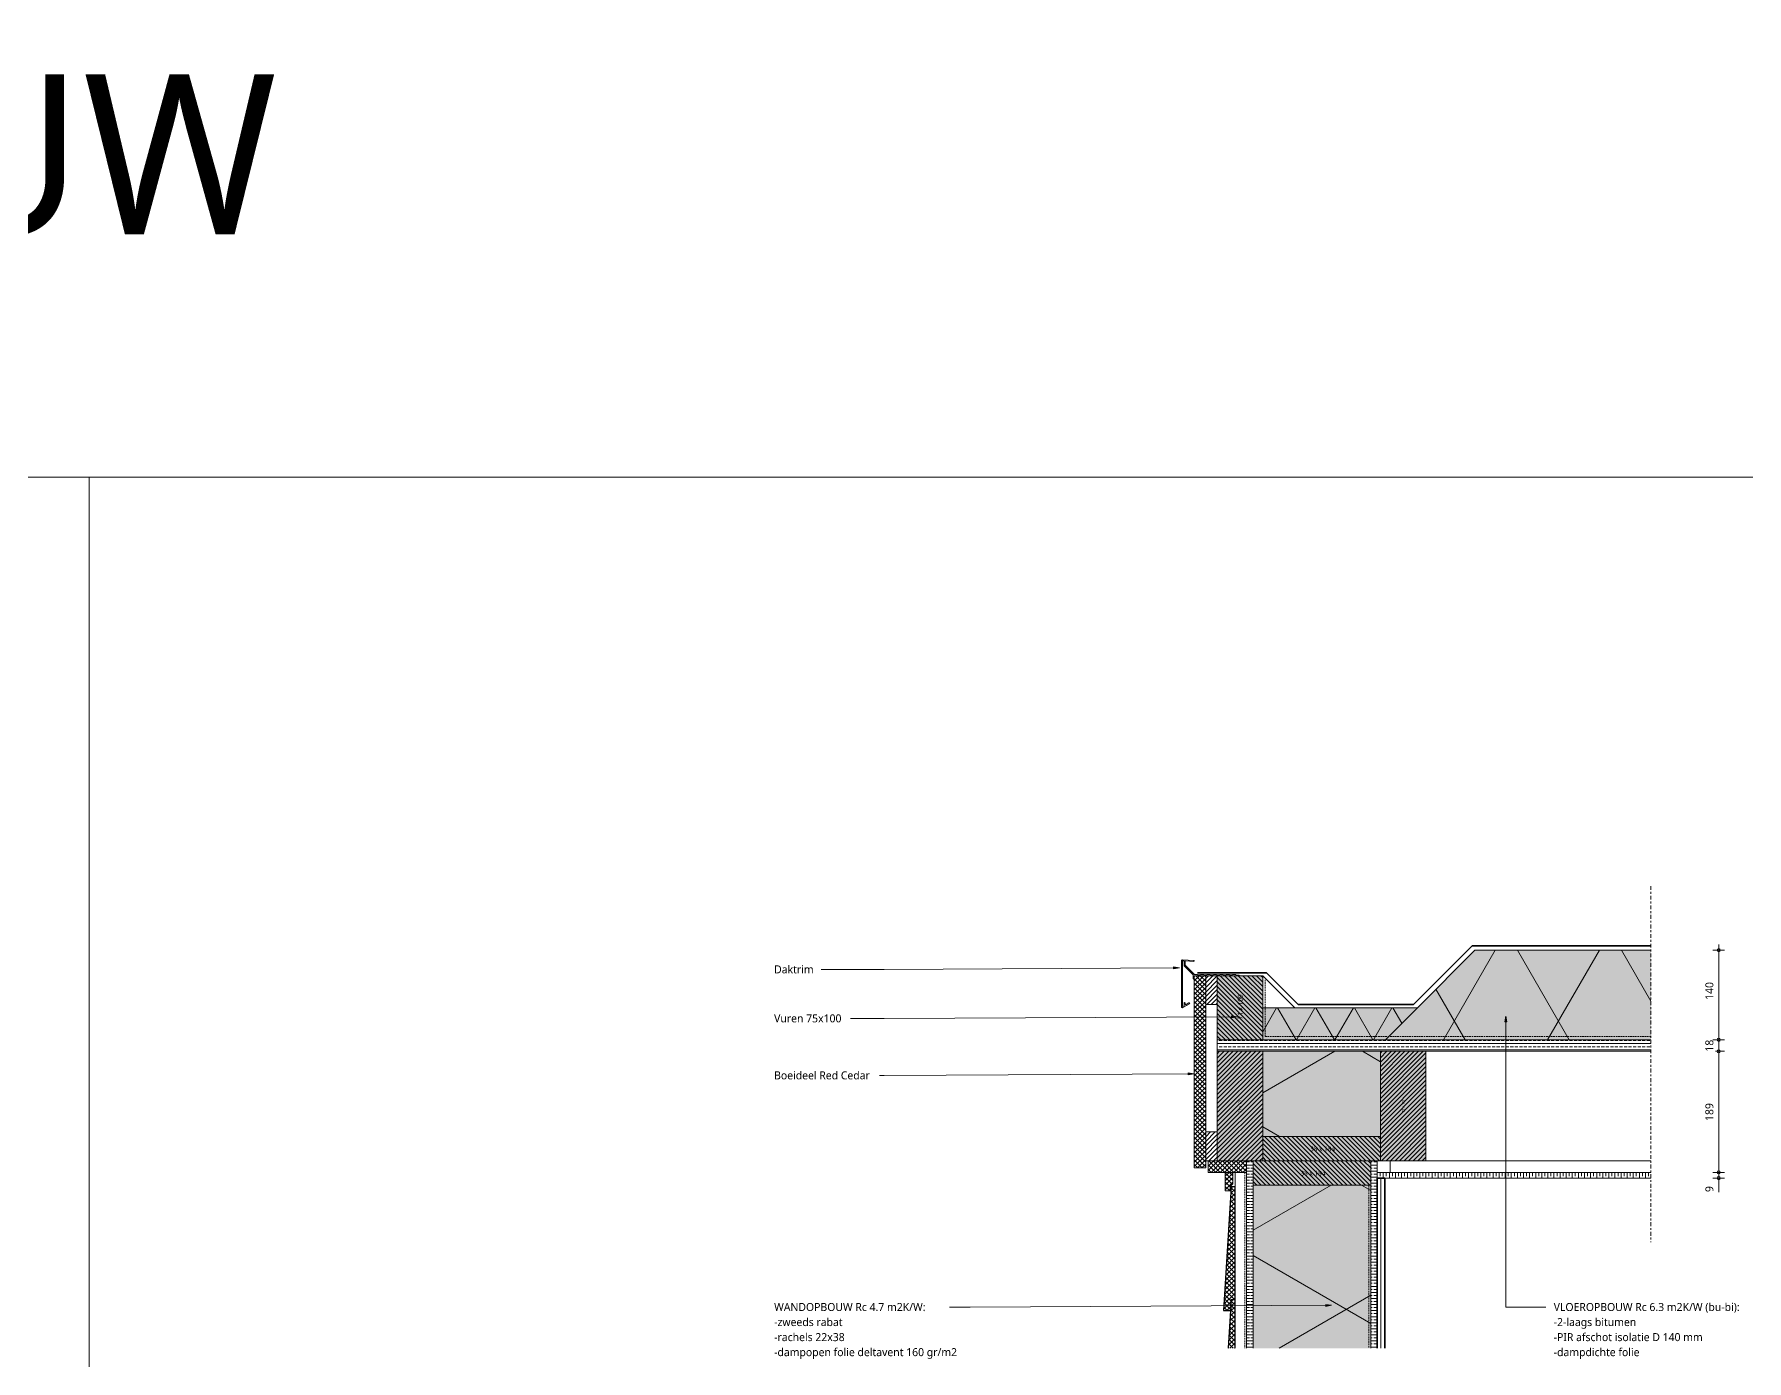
# Model space of a CAD drawing. Header units: millimetres. Extents: x 1813 to 34621, y -2347 to 13791.
# Drawn here: x 11809 to 14484, y 11719 to 13791 of the extents above; entities that cross this region are included whole.
import ezdxf

# ---------------------------------------------------------------- set-up
doc = ezdxf.new("R2010")
doc.units = ezdxf.units.MM
doc.linetypes.add('MV_center', pattern=[15, 6, -3, 3, -3])
doc.linetypes.add('MV_hidden', pattern=[3.75, 2.5, -1.25])
for name, color, linetype, lineweight in [('A-ANNO-DIMS', 211, 'Continuous', 13), ('A-ANNO-DIMS-5', 211, 'Continuous', 13), ('A-ANNO-NOTE', 131, 'Continuous', 18), ('A-DETL', 90, 'Continuous', 13), ('A-DETL-GENF', 92, 'Continuous', 18), ('A-DETL-MEDM', 33, 'Continuous', 18), ('A-DETL-THIN', 151, 'Continuous', 18), ('G-ANNO-TEXT', 231, 'Continuous', 13)]:
    doc.layers.add(name, color=color, linetype=linetype, lineweight=lineweight)
doc.styles.add('Segoe UI', font='segoeui.ttf', dxfattribs={"height": 7.5})
doc.styles.add('Segoe UI_1', font='segoeui.ttf', dxfattribs={"height": 4})
doc.styles.add('Segoe UI_2', font='segoeui.ttf', dxfattribs={"height": 250})
doc.styles.add('Segoe UI_3', font='segoeui.ttf', dxfattribs={"height": 12.5})
doc.styles.add('Segoe UI_B', font='segoeui.ttf', dxfattribs={"height": 12.5})
doc.dimstyles.new('2_5_mm', dxfattribs={"dimscale": 304.8, "dimtxt": 13.092049, "dimasz": 0.016404, "dimexe": 0.029528, "dimexo": 0.0625, "dimgap": 0.014764, "dimtad": 1, "dimdec": 0, "dimzin": 0, "dimdsep": 46, "dimtxsty": 'Segoe UI_3', "dimblk1": 'DOTBLANK', "dimblk2": 'DOTBLANK', "dimsah": 1, "dimcen": 0.09, "dimdle": 0.029528, "dimazin": 0, "dimtfac": 1, "dimtdec": 4, "dimtix": 1, "dimtmove": 1, "dimatfit": 3, "dimfxl": 0.029528, "dimfxlon": 1, "dimtvp": 1, "dimtfill": 1, "dimtolj": 1, "dimtzin": 0, "dimarcsym": 2})
doc.dimstyles.new('2_5_mm_1', dxfattribs={"dimscale": 304.8, "dimtxt": 13.092049, "dimasz": 0.016404, "dimexe": 0.029528, "dimexo": 0.0625, "dimgap": 0.014764, "dimtad": 1, "dimdec": 0, "dimzin": 0, "dimdsep": 46, "dimtxsty": 'Segoe UI_3', "dimblk1": 'DOTBLANK', "dimblk2": 'DOTBLANK', "dimsah": 1, "dimcen": 0.09, "dimdle": 0.029528, "dimazin": 0, "dimtfac": 1, "dimtdec": 4, "dimtix": 1, "dimtmove": 0, "dimatfit": 3, "dimfxl": 0.029528, "dimfxlon": 1, "dimtvp": 1, "dimtfill": 1, "dimtolj": 1, "dimtzin": 0, "dimarcsym": 2})
doc.dimstyles.new('2_5_mm_2', dxfattribs={"dimscale": 304.8, "dimtxt": 13.092049, "dimasz": 0.016404, "dimexe": 0.029528, "dimexo": 0.0625, "dimgap": 0.014764, "dimtad": 1, "dimdec": 0, "dimzin": 0, "dimdsep": 46, "dimtxsty": 'Segoe UI_3', "dimblk1": 'DOTBLANK', "dimblk2": 'DOTBLANK', "dimsah": 1, "dimcen": 0.09, "dimdle": 0.029528, "dimazin": 0, "dimtfac": 1, "dimtdec": 4, "dimtix": 1, "dimtmove": 2, "dimatfit": 3, "dimfxl": 0.029528, "dimfxlon": 1, "dimtvp": 1, "dimtfill": 1, "dimtolj": 1, "dimtzin": 0, "dimarcsym": 2})
pattern_1 = [(0, (0, 0), (0, 9.476), []), (0, (0, 4.738), (0, 9.476), [4.738, -2.369])]
pattern_2 = [(45, (0, 0), (-3.5355339, 3.5355339), []), (135, (0, 0), (-3.5355339, -3.5355339), [])]
pattern_3 = [(45, (0, 0), (-3.5355339, 3.5355339), [])]

# ---------------------------------------------------------------- blocks, each defined once
blk = doc.blocks.new('42 isolatie - Type 1-3787239-Details Verbouwingen')
at = {"layer": 'A-DETL-GENF'}
blk.add_hatch(color=256, dxfattribs=at).paths.add_polyline_path([(245.5, 0.8), (500.3, 0.8), (500.3, 184.8), (245.5, 184.8)])
at = {"layer": 'A-DETL-GENF', "lineweight": 13}
h = blk.add_hatch(dxfattribs=at)
h.set_pattern_fill('FP_6', color=256, style=0, pattern_type=2)
h.set_pattern_definition([(60, (-2126.39, 181.76), (-155.885, 90), []), (120, (-2126.39, 181.76), (-155.885, -90), [])])
h.paths.add_polyline_path([(245.5, 0.8), (500.3, 0.8), (500.3, 184.8), (245.5, 184.8)])
at = {"layer": 'A-DETL-GENF'}
for p, q in [((500.3, 184.8), (245.5, 184.8)), ((500.3, 0.8), (500.3, 184.8)), ((245.5, 0.8), (500.3, 0.8)), ((245.5, 0.8), (500.3, 0.8))]:
    blk.add_line(p, q, dxfattribs=at)
blk = doc.blocks.new('42 isolatie - Type 1-3787361-Details Verbouwingen')
at = {"layer": 'A-DETL-GENF'}
blk.add_hatch(color=256, dxfattribs=at).paths.add_polyline_path([(545.3, -0.8), (130.4, -0.8), (130.4, -140.8), (405.3, -140.8), (495.3, -50.8)])
at = {"layer": 'A-DETL-GENF', "lineweight": 13}
h = blk.add_hatch(dxfattribs=at)
h.set_pattern_fill('FP_16', color=256, style=0, pattern_type=2)
h.set_pattern_definition([(300, (-857.8, -704), (-121.936, -70.4), []), (240, (-857.8, -704), (-121.936, 70.4), [])])
h.paths.add_polyline_path([(545.3, -0.8), (130.4, -0.8), (130.4, -140.8), (405.3, -140.8), (495.3, -50.8)])
at = {"layer": 'A-DETL-GENF'}
for p, q in [((545.3, -0.8), (130.4, -0.8)), ((495.3, -50.8), (545.3, -0.8)), ((405.3, -140.8), (495.3, -50.8)), ((405.3, -140.8), (495.3, -50.8)), ((130.4, -140.8), (405.3, -140.8)), ((130.4, -140.8), (405.3, -140.8))]:
    blk.add_line(p, q, dxfattribs=at)
blk = doc.blocks.new('27 compri_daktrim - Type 1-V44-Details Verbouwingen')
at = {"layer": 'A-DETL-GENF', "lineweight": 13}
for p, q in [((-20, -48.5), (-20, 23.5)), ((-18.4, 25), (-0.8, 24.1)), ((-15.9, 23.3), (-18.4, 23.4)), ((-18.4, 23.4), (-18.4, -47.5)), ((-15.9, 16.3), (-15.9, 23.3)), ((-15.6, 15.6), (-1.5, 1.5)), ((-14.3, 16.6), (-14.3, 23.2)), ((-14.3, 23.2), (-0.8, 22.5)), ((0.3, 2), (-14.3, 16.6)), ((-1.5, 1.5), (-1.5, -4.3)), ((4.7, 2), (0.3, 2)), ((10, 1.6), (5, 1.6)), ((14.7, 2), (10.3, 2)), ((20, 1.6), (15, 1.6)), ((18, 0), (36, 0)), ((24.7, 2), (20.3, 2)), ((30, 1.6), (25, 1.6)), ((34.7, 2), (30.3, 2)), ((40, 1.6), (35, 1.6)), ((44.7, 2), (40.3, 2)), ((50, 1.6), (45, 1.6)), ((54.7, 2), (50.3, 2)), ((60, 1.6), (55, 1.6)), ((64.7, 2), (60.3, 2)), ((69.6, 1), (65, 1.6)), ((-17.8, -49.8), (-7.4, -43.8)), ((-17.6, -47.9), (-15.9, -46.9)), ((-15.9, -46.9), (-15.9, -42.8)), ((-14.3, -42.8), (-14.3, -44.2)), ((-12.8, -45.1), (-8.2, -42.4))]:
    blk.add_line(p, q, dxfattribs=at)
for centre, radius, start, end in [((-18.5, 23.5), 1.5, 87, 180), ((-14.9, 16.3), 1, 180, 225), ((-0.8, 23.3), 0.8, 360, 87), ((-0.8, 23.3), 0.8, 267, 0), ((4.7, 1.7), 0.3, 340.5288, 90), ((10.3, 1.7), 0.3, 90, 199.4712), ((14.7, 1.7), 0.3, 340.5288, 90), ((20.3, 1.7), 0.3, 90, 199.4712), ((24.7, 1.7), 0.3, 340.5288, 90), ((30.3, 1.7), 0.3, 90, 199.4712), ((34.7, 1.7), 0.3, 340.5288, 90), ((40.3, 1.7), 0.3, 90, 199.4712), ((44.7, 1.7), 0.3, 340.5288, 90), ((50.3, 1.7), 0.3, 90, 199.4712), ((54.7, 1.7), 0.3, 340.5288, 90), ((60.3, 1.7), 0.3, 90, 199.4712), ((64.7, 1.7), 0.3, 340.9679, 90), ((69.5, 0.5), 0.5, 270, 82.4599), ((-0.7, -4.3), 0.75, 180, 270), ((-0.7, -4.3), 0.75, 270, 0), ((-18.5, -48.5), 1.5, 180, 300), ((-17.9, -47.5), 0.5, 180, 300), ((-15.1, -42.8), 0.8, 90, 180), ((-15.1, -42.8), 0.8, 360, 90), ((-13.3, -44.2), 1, 180, 300), ((-7.8, -43.1), 0.8, 360, 120), ((-7.8, -43.1), 0.8, 300, 0)]:
    blk.add_arc(centre, radius, start, end, dxfattribs=at)
blk = doc.blocks.new('42 isolatie - Type 1-3787240-Details Verbouwingen')
at = {"layer": 'A-DETL-GENF'}
blk.add_hatch(color=256, dxfattribs=at).paths.add_polyline_path([(0.3, -0.8), (0.3, -184.8), (133.3, -184.8), (133.3, -0.8)])
at = {"layer": 'A-DETL-GENF', "lineweight": 13}
h = blk.add_hatch(dxfattribs=at)
h.set_pattern_fill('FP_74', color=256, style=0, pattern_type=2)
h.set_pattern_definition([(300, (-2126.39, -181.76), (-155.885, -90), []), (240, (-2126.39, -181.76), (-155.885, 90), [])])
h.paths.add_polyline_path([(0.3, -0.8), (0.3, -184.8), (133.3, -184.8), (133.3, -0.8)])
at = {"layer": 'A-DETL-GENF'}
for p, q in [((133.3, -0.8), (0.3, -0.8)), ((0.3, -0.8), (0.3, -184.8)), ((133.3, -184.8), (133.3, -0.8)), ((133.3, -184.8), (133.3, -0.8)), ((0.3, -184.8), (133.3, -184.8))]:
    blk.add_line(p, q, dxfattribs=at)
blk = doc.blocks.new('00 hout_rechthoekig_sls - Vuren 71x171-V71-Details Verbouwingen')
at = {"layer": 'A-DETL-GENF', "lineweight": 13}
blk.add_hatch(color=256, dxfattribs=at).paths.add_polyline_path([(0, 0), (0, -71), (171, -71), (171, 0), (38, 0)])
at = {"layer": 'A-DETL-MEDM', "lineweight": 13}
h = blk.add_hatch(dxfattribs=at)
h.set_pattern_fill('FP_113', color=256, style=0, pattern_type=2)
h.set_pattern_definition([(315, (-12031.589, 13911.728), (3.5355339, 3.5355339), [])])
h.paths.add_polyline_path([(0, 0), (0, -71), (171, -71), (171, 0), (38, 0)])
at = {"layer": 'A-DETL-MEDM'}
for p, q in [((0, 0), (38, 0)), ((0, -71), (0, 0)), ((38, 0), (171, 0)), ((171, 0), (171, -71)), ((171, 0), (171, -71)), ((171, 0), (171, -71)), ((171, -71), (0, -71)), ((171, -71), (0, -71))]:
    blk.add_line(p, q, dxfattribs=at)
blk = doc.blocks.new('00 hout_rechthoekig_sls - Vuren 38x184-3429646-Details Verbouwingen')
at = {"layer": 'A-DETL-GENF', "lineweight": 13}
blk.add_hatch(color=256, dxfattribs=at).paths.add_polyline_path([(0, -38), (184, -38), (184, 0), (0, 0)])
at = {"layer": 'A-DETL-MEDM', "lineweight": 13}
h = blk.add_hatch(dxfattribs=at)
h.set_pattern_fill('FP_114', color=256, style=0, pattern_type=2)
h.set_pattern_definition([(135, (-13712.619, -12031.589), (-3.5355339, -3.5355339), [])])
h.paths.add_polyline_path([(0, -38), (184, -38), (184, 0), (0, 0)])
at = {"layer": 'A-DETL-MEDM'}
for p, q in [((0, 0), (184, 0)), ((0, -38), (0, 0)), ((184, 0), (184, -38)), ((184, 0), (184, -38)), ((184, 0), (184, -38)), ((184, -38), (0, -38)), ((184, -38), (0, -38))]:
    blk.add_line(p, q, dxfattribs=at)
blk = doc.blocks.new('00 hout_rechthoekig_sls - Vuren 71x171-V73-Details Verbouwingen')
at = {"layer": 'A-DETL-GENF', "lineweight": 13}
blk.add_hatch(color=256, dxfattribs=at).paths.add_polyline_path([(0, 0), (0, -71), (171, -71), (171, 0)])
at = {"layer": 'A-DETL-MEDM', "lineweight": 13}
h = blk.add_hatch(dxfattribs=at)
h.set_pattern_fill('FP_117', color=256, style=0, pattern_type=2)
h.set_pattern_definition([(315, (-12031.589, 13656.728), (3.5355339, 3.5355339), [])])
h.paths.add_polyline_path([(0, 0), (0, -71), (171, -71), (171, 0)])
at = {"layer": 'A-DETL-MEDM'}
for p, q in [((0, 0), (171, 0)), ((0, -71), (0, 0)), ((171, 0), (171, -71)), ((171, 0), (171, -71)), ((171, 0), (171, -71)), ((38, -71), (0, -71)), ((38, -71), (0, -71)), ((171, -71), (38, -71)), ((171, -71), (38, -71))]:
    blk.add_line(p, q, dxfattribs=at)
blk = doc.blocks.new('00 hout_rechthoekig_sls - Vuren 38x184-V74-Details Verbouwingen')
at = {"layer": 'A-DETL-GENF', "lineweight": 13}
blk.add_hatch(color=256, dxfattribs=at).paths.add_polyline_path([(0, -38), (184, -38), (184, 0), (0, 0)])
at = {"layer": 'A-DETL-MEDM', "lineweight": 13}
h = blk.add_hatch(dxfattribs=at)
h.set_pattern_fill('FP_118', color=256, style=0, pattern_type=2)
h.set_pattern_definition([(135, (-13727.728, -12069.589), (-3.5355339, -3.5355339), [])])
h.paths.add_polyline_path([(0, -38), (184, -38), (184, 0), (0, 0)])
at = {"layer": 'A-DETL-MEDM'}
for p, q in [((0, 0), (184, 0)), ((0, -38), (0, 0)), ((184, 0), (184, -38)), ((184, 0), (184, -38)), ((184, 0), (184, -38)), ((184, -38), (0, -38)), ((184, -38), (0, -38))]:
    blk.add_line(p, q, dxfattribs=at)
blk = doc.blocks.new('00 hout_rechthoekig_sls - Vuren 71x100-3429650-Details Verbouwingen')
at = {"layer": 'A-DETL-GENF', "lineweight": 13}
blk.add_hatch(color=256, dxfattribs=at).paths.add_polyline_path([(0, 0), (0, -71), (100, -71), (100, 0)])
at = {"layer": 'A-DETL-MEDM', "lineweight": 13}
h = blk.add_hatch(dxfattribs=at)
h.set_pattern_fill('FP_119', color=256, style=0, pattern_type=2)
h.set_pattern_definition([(45, (-12220.587, 13656.728), (-3.5355339, 3.5355339), [])])
h.paths.add_polyline_path([(0, 0), (0, -71), (100, -71), (100, 0)])
at = {"layer": 'A-DETL-MEDM'}
for p, q in [((0, 0), (100, 0)), ((0, -71), (0, 0)), ((100, 0), (100, -71)), ((100, 0), (100, -71)), ((100, 0), (100, -71)), ((50, -71), (0, -71)), ((50, -71), (0, -71)), ((100, -71), (50, -71)), ((100, -71), (50, -71))]:
    blk.add_line(p, q, dxfattribs=at)
blk = doc.blocks.new('42 isolatie - Type 1-3787301-Details Verbouwingen')
at = {"layer": 'A-DETL-GENF'}
blk.add_hatch(color=256, dxfattribs=at).paths.add_polyline_path([(191.9, -0.8), (0.3, -0.8), (-49.7, -50.8), (191.9, -50.8)])
at = {"layer": 'A-DETL-GENF', "lineweight": 13}
h = blk.add_hatch(dxfattribs=at)
h.set_pattern_fill('FP_77', color=256, style=0, pattern_type=2)
h.set_pattern_definition([(300, (0, 0), (-45.033, -26), []), (240, (0, 0), (-45.033, 26), [])])
h.paths.add_polyline_path([(191.9, -0.8), (0.3, -0.8), (-49.7, -50.8), (191.9, -50.8)])
at = {"layer": 'A-DETL-GENF'}
for p, q in [((0.3, -0.8), (-49.7, -50.8)), ((0.3, -0.8), (-49.7, -50.8)), ((191.9, -0.8), (0.3, -0.8)), ((191.9, -0.8), (0.3, -0.8)), ((191.9, -50.8), (191.9, -0.8)), ((191.9, -50.8), (191.9, -0.8)), ((-49.7, -50.8), (191.9, -50.8)), ((-49.7, -50.8), (191.9, -50.8))]:
    blk.add_line(p, q, dxfattribs=at)
blk = doc.blocks.new('NLRS_00_DI_maskeer - Type 1-4234753-Details Verbouwingen')
at = {"layer": 'A-DETL-GENF', "linetype": 'MV_center'}
blk.add_line((-100, 0), (456, 0), dxfattribs=at)
blk = doc.blocks.new('DIMBLOCK54-Details Verbouwingen')
at = {"layer": 'A-ANNO-DIMS-5'}
for p, q in [((14440, 12013.6), (14431, 12013.6)), ((14440, 11995.6), (14440, 12013.6)), ((14440, 12013.6), (14449, 12013.6)), ((14440, 12004.6), (14431, 12004.6)), ((14440, 12002.3), (14440, 12009.1)), ((14440, 12004.6), (14449, 12004.6)), ((14440, 11982.8), (14440, 12002.3))]:
    blk.add_line(p, q, dxfattribs=at)
for centre in [(14440, 12013.6), (14440, 12004.6)]:
    blk.add_circle(centre, 2.5, dxfattribs=at)
at = {"layer": 'A-ANNO-DIMS-5', "color": 0, "insert": (14419.2, 11982.8), "char_height": 12.5, "width": 11.426, "attachment_point": 1, "rotation": 90, "line_spacing_factor": 1.142579, "style": 'Segoe UI_3', "bg_fill": 3, "box_fill_scale": 1.25, "bg_fill_color": 9, "bg_fill_true_color": 13158600, "bg_fill_transparency": 0}
blk.add_mtext('9', dxfattribs=at)
blk = doc.blocks.new('_DotBlank')
at = {"color": 0, "linetype": 'ByBlock', "lineweight": -2}
blk.add_line((-0.5, 0), (-1, 0), dxfattribs=at)
blk.add_circle((0, 0), 0.5, dxfattribs=at)
blk = doc.blocks.new('DIMBLOCK55-Details Verbouwingen')
at = {"layer": 'A-ANNO-DIMS-5'}
for p, q in [((14440, 12202.6), (14431, 12202.6)), ((14440, 12013.6), (14440, 12202.6)), ((14440, 12202.6), (14449, 12202.6)), ((14440, 12013.6), (14431, 12013.6)), ((14440, 12013.6), (14449, 12013.6))]:
    blk.add_line(p, q, dxfattribs=at)
for centre in [(14440, 12202.6), (14440, 12013.6)]:
    blk.add_circle(centre, 2.5, dxfattribs=at)
at = {"layer": 'A-ANNO-DIMS-5', "color": 0, "insert": (14419.2, 12093.8), "char_height": 12.5, "width": 34.277, "attachment_point": 1, "rotation": 90, "line_spacing_factor": 1.142579, "style": 'Segoe UI_3', "bg_fill": 3, "box_fill_scale": 1.25, "bg_fill_color": 9, "bg_fill_true_color": 13158600, "bg_fill_transparency": 0}
blk.add_mtext('189', dxfattribs=at)
blk = doc.blocks.new('DIMBLOCK56-Details Verbouwingen')
at = {"layer": 'A-ANNO-DIMS-5'}
for p, q in [((14440, 12220.6), (14431, 12220.6)), ((14440, 12202.6), (14431, 12202.6)), ((14440, 12202.6), (14440, 12220.6)), ((14440, 12220.6), (14449, 12220.6)), ((14440, 12202.6), (14449, 12202.6))]:
    blk.add_line(p, q, dxfattribs=at)
for centre in [(14440, 12220.6), (14440, 12202.6)]:
    blk.add_circle(centre, 2.5, dxfattribs=at)
at = {"layer": 'A-ANNO-DIMS-5', "color": 0, "insert": (14419.2, 12202.1), "char_height": 12.5, "width": 22.852, "attachment_point": 1, "rotation": 90, "line_spacing_factor": 1.142579, "style": 'Segoe UI_3', "bg_fill": 3, "box_fill_scale": 1.25, "bg_fill_color": 9, "bg_fill_true_color": 13158600, "bg_fill_transparency": 0}
blk.add_mtext('18', dxfattribs=at)
blk = doc.blocks.new('DIMBLOCK57-Details Verbouwingen')
at = {"layer": 'A-ANNO-DIMS-5'}
for p, q in [((14440, 12360.6), (14431, 12360.6)), ((14440, 12220.6), (14440, 12369.6)), ((14440, 12360.6), (14449, 12360.6)), ((14440, 12220.6), (14431, 12220.6)), ((14440, 12220.6), (14449, 12220.6))]:
    blk.add_line(p, q, dxfattribs=at)
for centre in [(14440, 12360.6), (14440, 12220.6)]:
    blk.add_circle(centre, 2.5, dxfattribs=at)
at = {"layer": 'A-ANNO-DIMS-5', "color": 0, "insert": (14419.2, 12282.9), "char_height": 12.5, "width": 34.277, "attachment_point": 1, "rotation": 90, "line_spacing_factor": 1.142579, "style": 'Segoe UI_3', "bg_fill": 3, "box_fill_scale": 1.25, "bg_fill_color": 9, "bg_fill_true_color": 13158600, "bg_fill_transparency": 0}
blk.add_mtext('140', dxfattribs=at)

msp = doc.modelspace()

# ---------------------------------------------------------------- hatches: boundary and pattern name
at = {"layer": 'A-DETL-GENF', "lineweight": 13}
h = msp.add_hatch(dxfattribs=at)
h.set_pattern_fill('FP_10', color=250, style=0, pattern_type=2)
h.set_pattern_definition(pattern_2)
h.paths.add_polyline_path([(13638.7, 12020.6), (13638.7, 12320.6), (13620.7, 12320.6), (13620.7, 12020.6)])
h = msp.add_hatch(dxfattribs=at)
h.set_pattern_fill('FP_12', color=250, style=0, pattern_type=2)
h.set_pattern_definition(pattern_3)
h.paths.add_polyline_path([(13638.7, 12275.6), (13656.7, 12275.6), (13656.7, 12320.6), (13638.7, 12320.6)])
h = msp.add_hatch(dxfattribs=at)
h.set_pattern_fill('FP_11', color=250, style=0, pattern_type=2)
h.set_pattern_definition(pattern_1)
h.paths.add_polyline_path([(13727.7, 12202.6), (14334.2, 12202.6), (14334.2, 12220.6), (13656.7, 12220.6), (13656.7, 12202.6), (13705.6, 12202.6)])
h = msp.add_hatch(dxfattribs=at)
h.set_pattern_fill('FP_12', color=250, style=0, pattern_type=2)
h.set_pattern_definition(pattern_3)
h.paths.add_polyline_path([(13638.7, 12031.6), (13656.7, 12031.6), (13656.7, 12076.6), (13638.7, 12076.6)])
h = msp.add_hatch(dxfattribs=at)
h.set_pattern_fill('FP_10', color=250, style=0, pattern_type=2)
h.set_pattern_definition(pattern_2)
h.paths.add_polyline_path([(13642.6, 12013.6), (13702.6, 12013.6), (13702.6, 12031.6), (13642.6, 12031.6)])
h = msp.add_hatch(dxfattribs=at)
h.set_pattern_fill('FP_10', color=250, style=0, pattern_type=2)
h.set_pattern_definition(pattern_2)
h.paths.add_polyline_path([(13677.1, 11984.7), (13677.1, 11991.5), (13681.2, 11995.6), (13681.2, 12013.6), (13669.2, 12013.6), (13669.2, 11984.7)])
h = msp.add_hatch(dxfattribs=at)
h.set_pattern_fill('FP_11', color=250, style=0, pattern_type=2)
h.set_pattern_definition(pattern_1)
h.paths.add_polyline_path([(13702.6, 11738.8), (13712.6, 11738.8), (13712.6, 12031.6), (13702.6, 12031.6), (13702.6, 12013.6)])
h = msp.add_hatch(dxfattribs=at)
h.set_pattern_fill('FP_11', color=250, style=0, pattern_type=2)
h.set_pattern_definition(pattern_1)
h.paths.add_polyline_path([(13906.6, 11738.8), (13906.6, 12031.6), (13896.6, 12031.6), (13896.6, 11738.8)])
h = msp.add_hatch(dxfattribs=at)
h.set_pattern_fill('FP_83', color=250, style=0, pattern_type=2)
h.set_pattern_definition([(90, (0, 0), (-9.525, 6e-16), []), (90, (4.763, 0), (-9.525, 6e-16), [4.762, -2.381])])
h.paths.add_polyline_path([(14334.2, 12004.6), (14334.2, 12013.6), (13906.6, 12013.6), (13906.6, 12004.6), (13918.6, 12004.6)])
h = msp.add_hatch(dxfattribs=at)
h.set_pattern_fill('FP_10', color=250, style=0, pattern_type=2)
h.set_pattern_definition(pattern_2)
h.paths.add_polyline_path([(13666.6, 11797.8), (13678.6, 11797.8), (13678.6, 11814.8), (13684.6, 11814.8), (13684.6, 11990.8), (13678.6, 11990.8)])
h = msp.add_hatch(dxfattribs=at)
h.set_pattern_fill('FP_7', color=254, style=0, pattern_type=2)
h.set_pattern_definition([(90, (0, 0), (-7.5, 5e-16), [])])
h.paths.add_polyline_path([(13918.6, 11738.8), (13918.6, 12004.6), (13906.6, 12004.6), (13906.6, 11738.8)])
h = msp.add_hatch(dxfattribs=at)
h.set_pattern_fill('FP_10', color=250, style=0, pattern_type=2)
h.set_pattern_definition(pattern_2)
h.paths.add_polyline_path([(13684.6, 11738.8), (13684.6, 11814.8), (13678.6, 11814.8), (13678.6, 11797.8), (13677.6, 11797.8), (13673.9, 11738.8), (13682, 11738.8)])
at = {"layer": 'G-ANNO-TEXT'}
for points in [[(13597.6, 12333.2), (13588.6, 12334.7), (13588.6, 12331.6)], [(13687.9, 12256.7), (13678.9, 12258.2), (13678.9, 12255)], [(14107.3, 12257.4), (14105.7, 12248.4), (14108.9, 12248.4)], [(13620.5, 12167.7), (13611.4, 12169.2), (13611.5, 12166)], [(13835.4, 11805.9), (13826.3, 11807.4), (13826.4, 11804.2)]]:
    msp.add_hatch(color=7, dxfattribs=at).paths.add_polyline_path(points)

# ---------------------------------------------------------------- linework, layer by layer
at = {"layer": 'A-DETL', "lineweight": 18}
for p, q in [((7679.4, 13099.5), (16109.2, 13099.5)), ((11894.3, 8939.6), (11894.3, 13099.5)), ((13669.2, 12013.6), (13669.2, 11984.7)), ((13681.2, 11995.6), (13681.2, 12013.6)), ((13684.6, 11836.6), (13684.6, 12013.6)), ((13906.6, 12031.6), (13896.6, 12031.6)), ((13906.6, 12004.6), (13906.6, 12031.6)), ((14334.2, 12013.6), (13906.6, 12013.6)), ((13906.6, 12013.6), (13906.6, 12004.6)), ((13926.6, 12013.6), (13926.6, 12031.6)), ((13669.2, 11984.7), (13677.1, 11984.7)), ((13677.1, 11991.5), (13681.2, 11995.6)), ((13677.1, 11984.7), (13677.1, 11991.5)), ((13906.6, 12004.6), (14334.2, 12004.6))]:
    msp.add_line(p, q, dxfattribs=at)
at = {"layer": 'A-DETL', "lineweight": 35}
for p, q in [((13963.1, 12275.6), (14055, 12367.5)), ((14055, 12367.5), (14334.2, 12367.5)), ((13733.6, 12325.1), (13626.1, 12325.1)), ((13783.1, 12275.6), (13733.6, 12325.1)), ((13963.1, 12275.6), (13783.1, 12275.6)), ((13918.6, 12004.6), (13906.6, 12004.6)), ((13906.6, 12004.6), (13906.6, 11738.8)), ((13918.6, 11738.8), (13918.6, 12004.6))]:
    msp.add_line(p, q, dxfattribs=at)
at = {"layer": 'A-DETL', "linetype": 'MV_hidden', "lineweight": 18}
for p, q in [((13731.5, 12225.6), (13731.5, 12314)), ((14334.2, 12225.6), (13731.5, 12225.6)), ((13699.6, 12013.6), (13699.6, 11738.8)), ((13893.6, 11993.6), (13893.6, 11738.8))]:
    msp.add_line(p, q, dxfattribs=at)
at = {"layer": 'A-DETL'}
for p, q in [((13656.7, 12220.6), (13656.7, 12202.6)), ((14334.2, 12220.6), (13919.3, 12220.6)), ((13982.7, 12202.6), (14334.2, 12202.6)), ((13702.6, 12013.6), (13702.6, 11738.8)), ((13712.6, 12031.6), (13705.6, 12031.6)), ((13712.6, 11738.8), (13712.6, 11993.6))]:
    msp.add_line(p, q, dxfattribs=at)
at = {"layer": 'A-DETL', "lineweight": 25}
for p, q in [((13678.6, 11990.8), (13666.6, 11797.8)), ((13684.6, 11990.8), (13678.6, 11990.8)), ((13684.6, 11814.8), (13684.6, 11990.8)), ((13666.6, 11797.8), (13678.6, 11797.8)), ((13677.6, 11797.8), (13673.9, 11738.8)), ((13678.6, 11797.8), (13678.6, 11814.8)), ((13678.6, 11814.8), (13684.6, 11814.8)), ((13684.6, 11738.8), (13684.6, 11814.8))]:
    msp.add_line(p, q, dxfattribs=at)
at = {"layer": 'A-DETL-THIN'}
for p, q in [((13638.7, 12320.6), (13620.7, 12320.6)), ((13620.7, 12320.6), (13620.7, 12020.6)), ((13656.7, 12320.6), (13638.7, 12320.6)), ((13638.7, 12020.6), (13638.7, 12320.6)), ((13727.7, 12320.6), (13777.7, 12270.6)), ((13638.7, 12275.6), (13656.7, 12275.6)), ((13656.7, 12076.6), (13638.7, 12076.6)), ((13620.7, 12020.6), (13638.7, 12020.6)), ((13638.7, 12031.6), (13642.6, 12031.6)), ((13656.7, 12031.6), (13642.6, 12031.6)), ((13642.6, 12031.6), (13642.6, 12013.6)), ((13642.6, 12013.6), (13702.6, 12013.6)), ((13702.6, 12013.6), (13702.6, 12031.6)), ((13727.7, 12031.6), (13896.6, 12031.6)), ((13896.6, 12031.6), (13911.7, 12031.6)), ((13982.7, 12031.6), (14334.2, 12031.6))]:
    msp.add_line(p, q, dxfattribs=at)
at = {"layer": 'G-ANNO-TEXT', "color": 250}
for p, q in [((13597.6, 12333.2), (13136.2, 12330.5)), ((13597.6, 12333.2), (13588.6, 12334.7)), ((13588.6, 12334.7), (13588.6, 12331.6)), ((13588.6, 12331.6), (13597.6, 12333.2)), ((13136.2, 12330.5), (13038.2, 12330.5)), ((13136.2, 12254), (13083.8, 12254)), ((13687.9, 12256.7), (13136.2, 12254)), ((13687.9, 12256.7), (13678.9, 12258.2)), ((13678.9, 12258.2), (13678.9, 12255)), ((13678.9, 12255), (13687.9, 12256.7)), ((14107.3, 12257.4), (14105.7, 12248.4)), ((14108.9, 12248.4), (14107.3, 12257.4)), ((14107.3, 12257.4), (14107.3, 11803.2)), ((14105.7, 12248.4), (14108.9, 12248.4)), ((13136.2, 12165), (13129.1, 12165)), ((13620.5, 12167.7), (13136.2, 12165)), ((13620.5, 12167.7), (13611.4, 12169.2)), ((13611.4, 12169.2), (13611.5, 12166)), ((13611.5, 12166), (13620.5, 12167.7)), ((13271, 11803.2), (13238.6, 11803.2)), ((13835.4, 11805.9), (13271, 11803.2)), ((13835.4, 11805.9), (13826.3, 11807.4)), ((13826.3, 11807.4), (13826.4, 11804.2)), ((13826.4, 11804.2), (13835.4, 11805.9)), ((14107.3, 11803.2), (14169.8, 11803.2))]:
    msp.add_line(p, q, dxfattribs=at)

# ---------------------------------------------------------------- block references
at = {"layer": 'A-DETL-GENF', "linetype": 'MV_center', "rotation": 269.9999999999999}
msp.add_blockref('NLRS_00_DI_maskeer - Type 1-4234753-Details Verbouwingen', (14334.2, 12360.6), dxfattribs=at)
at = {"layer": 'A-DETL-GENF'}
for name, p, rotation in [('42 isolatie - Type 1-3787361-Details Verbouwingen', (14464.6, 12219.8), 180), ('42 isolatie - Type 1-3787301-Details Verbouwingen', (13919.6, 12219.8), 180), ('42 isolatie - Type 1-3787240-Details Verbouwingen', (13726.9, 12069.3), 90), ('42 isolatie - Type 1-3787239-Details Verbouwingen', (13897.4, 11493.3), 89.99999999999955)]:
    msp.add_blockref(name, p, dxfattribs=dict(at, rotation=rotation))
at = {"layer": 'A-DETL-GENF', "lineweight": 13}
msp.add_blockref('27 compri_daktrim - Type 1-V44-Details Verbouwingen', (13620.7, 12320.6), dxfattribs=at)
at = {"layer": 'A-DETL-MEDM', "lineweight": 13, "rotation": 90.0000000000016}
for name, p in [('00 hout_rechthoekig_sls - Vuren 71x100-3429650-Details Verbouwingen', (13656.7, 12220.6)), ('00 hout_rechthoekig_sls - Vuren 71x171-V73-Details Verbouwingen', (13656.7, 12031.6)), ('00 hout_rechthoekig_sls - Vuren 71x171-V71-Details Verbouwingen', (13911.7, 12031.6))]:
    msp.add_blockref(name, p, dxfattribs=at)
at = {"layer": 'A-DETL-MEDM', "lineweight": 13}
for name, p in [('00 hout_rechthoekig_sls - Vuren 38x184-V74-Details Verbouwingen', (13727.7, 12069.6)), ('00 hout_rechthoekig_sls - Vuren 38x184-3429646-Details Verbouwingen', (13712.6, 12031.6))]:
    msp.add_blockref(name, p, dxfattribs=at)

# ---------------------------------------------------------------- texts
at = {"layer": 'A-ANNO-NOTE', "lineweight": 13, "attachment_point": 1, "rotation": 90}
for s, insert, char_height, width, style in [('71 x 100', (13688.8, 12252.5), 7.5, 47.3, 'Segoe UI'), ('71 x 171', (13690.3, 12107.1), 4, 27.658, 'Segoe UI_1'), ('71 x 171', (13945.3, 12107.1), 4, 27.658, 'Segoe UI_1')]:
    msp.add_mtext(s, dxfattribs=dict(at, insert=insert, char_height=char_height, width=width, style=style))
at = {"layer": 'A-ANNO-NOTE', "lineweight": 13, "char_height": 7.5, "width": 47.3, "attachment_point": 1, "style": 'Segoe UI'}
for insert in [(13801.7, 12054), (13786.6, 12016)]:
    msp.add_mtext('38 x 184', dxfattribs=dict(at, insert=insert))
at = {"layer": 'G-ANNO-TEXT', "color": 7, "insert": (7616.9, 13728.6), "char_height": 250, "width": 5879.576, "attachment_point": 1, "style": 'Segoe UI_2', "bg_fill": 3, "box_fill_scale": 1.25, "bg_fill_color": 9, "bg_fill_true_color": 13158600, "bg_fill_transparency": 0}
msp.add_mtext('NOKVERHOGING / AANBOUW', dxfattribs=at)
at = {"layer": 'G-ANNO-TEXT', "color": 7, "char_height": 12.5, "attachment_point": 1}
for s, insert, width, style in [('Daktrim', (12964.5, 12336.8), 74.156, 'Segoe UI_3'), ('Vuren 75x100', (12964.5, 12260.3), 129.473, 'Segoe UI_3'), ('Boeideel Red Cedar', (12964.5, 12171.3), 184.388, 'Segoe UI_3'), ('WANDOPBOUW Rc 4.7 m2K/W:', (12964.5, 11809.5), 317.067, 'Segoe UI_B'), ('VLOEROPBOUW Rc 6.3 m2K/W (bu-bi):', (14182.3, 11809.5), 390.422, 'Segoe UI_B'), ('-zweeds rabat ', (12964.5, 11786), 137.489, 'Segoe UI_3'), ('-2-laags bitumen', (14182.3, 11786), 161.139, 'Segoe UI_3'), ('-rachels 22x38', (12964.5, 11762.5), 135.485, 'Segoe UI_3'), ('-PIR afschot isolatie D 140 mm ', (14182.3, 11762.5), 295.422, 'Segoe UI_3'), ('-dampopen folie deltavent 160 gr/m2', (12964.5, 11739), 355.949, 'Segoe UI_3'), ('-dampdichte folie', (14182.3, 11739), 167.152, 'Segoe UI_3')]:
    msp.add_mtext(s, dxfattribs=dict(at, insert=insert, width=width, style=style))

# ---------------------------------------------------------------- dimensions: what is measured, and where the dimension line sits
at = {"layer": 'A-ANNO-DIMS'}
dim = msp.add_linear_dim(base=(14440, 12013.6), p1=(14431, 12004.6), p2=(14431, 12013.6), angle=90, dimstyle='2_5_mm', override={"dimpost": '<>', "dimfxl": 9}, dxfattribs=at)
dim.commit()
dim.dimension.update_dxf_attribs({"geometry": 'DIMBLOCK54-Details Verbouwingen', "text_midpoint": (14427.6, 11988.5), "dimtype": 160, "text_rotation": 90})

# ---------------------------------------------------------------- next in the draw order: dimensions: what is measured, and where the dimension line sits
dim = msp.add_linear_dim(base=(14440, 12202.6), p1=(14431, 12013.6), p2=(14431, 12202.6), angle=90, dimstyle='2_5_mm_1', override={"dimpost": '<>', "dimfxl": 189}, dxfattribs=at)
dim.commit()
dim.dimension.update_dxf_attribs({"geometry": 'DIMBLOCK55-Details Verbouwingen', "text_midpoint": (14429, 12108.1)})

# ---------------------------------------------------------------- next in the draw order: dimensions: what is measured, and where the dimension line sits
dim = msp.add_linear_dim(base=(14440, 12220.6), p1=(14431, 12202.6), p2=(14431, 12220.6), angle=90, dimstyle='2_5_mm_1', override={"dimpost": '<>', "dimfxl": 18}, dxfattribs=at)
dim.commit()
dim.dimension.update_dxf_attribs({"geometry": 'DIMBLOCK56-Details Verbouwingen', "text_midpoint": (14429.1, 12211.6)})

# ---------------------------------------------------------------- next in the draw order: dimensions: what is measured, and where the dimension line sits
dim = msp.add_linear_dim(base=(14440, 12360.6), p1=(14431, 12220.6), p2=(14431, 12360.6), angle=90, dimstyle='2_5_mm_2', override={"dimpost": '<>', "dimfxl": 140}, dxfattribs=at)
dim.commit()
dim.dimension.update_dxf_attribs({"geometry": 'DIMBLOCK57-Details Verbouwingen', "text_midpoint": (14427.6, 12300.1), "dimtype": 160, "text_rotation": 90})

doc.saveas('drawing.dxf')
